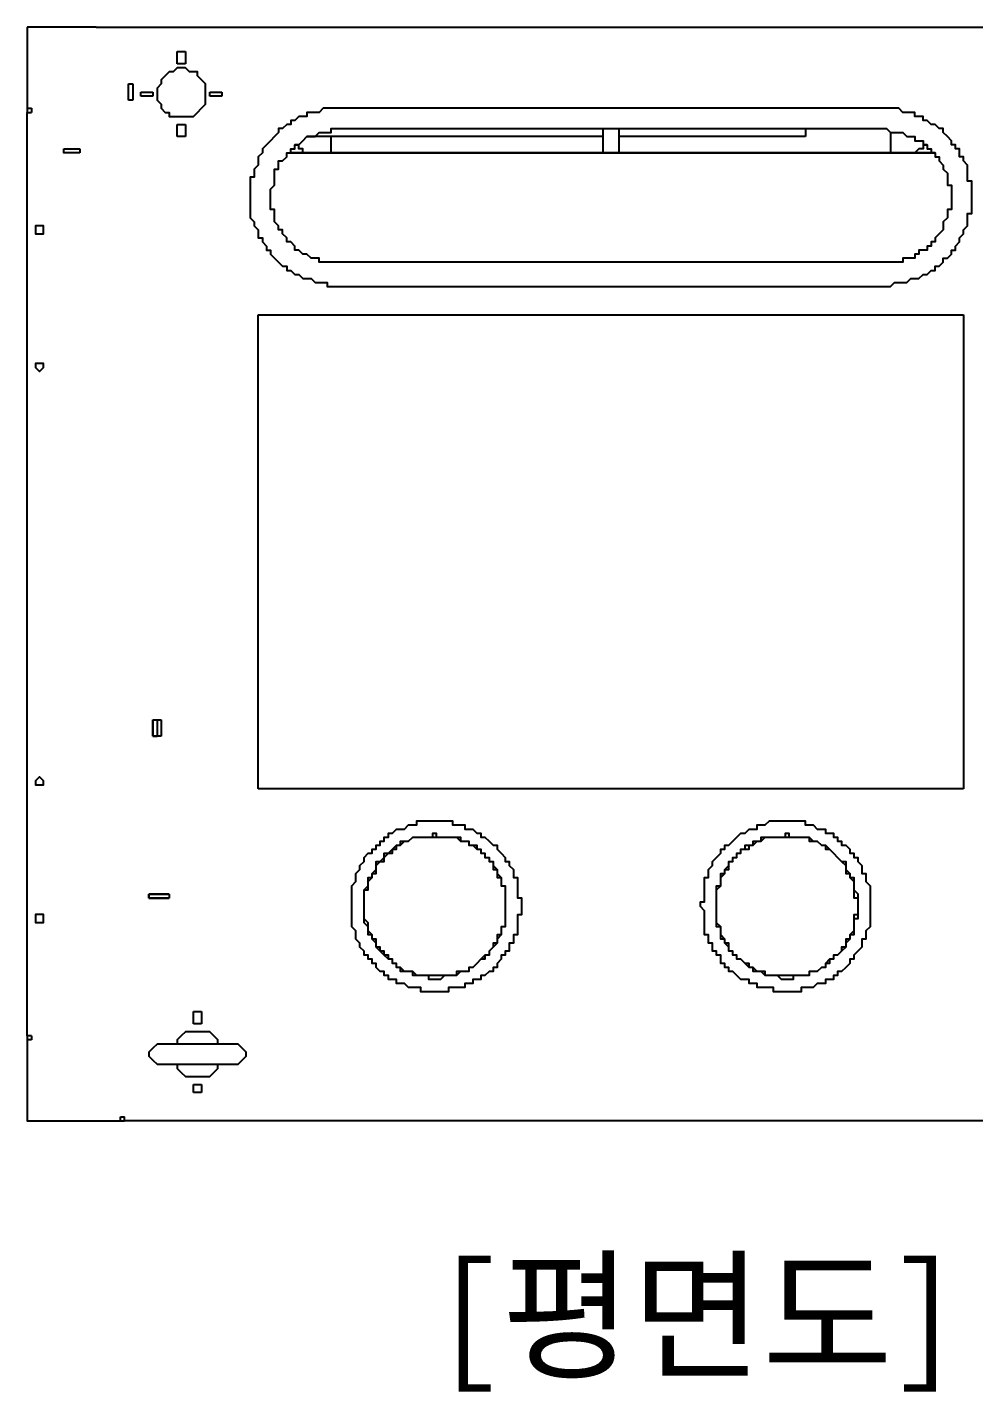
# Model space of a CAD drawing. Header units: millimetres. Extents: x 929 to 1725, y 58 to 532.
# Drawn here: x 1441.95 to 1469.28, y 210.17 to 249.6 of the extents above; entities that cross this region are included whole.
import ezdxf
from ezdxf.enums import TextEntityAlignment as Align

# ---------------------------------------------------------------- set-up
doc = ezdxf.new("R2010")
doc.units = ezdxf.units.MM
doc.header["$MEASUREMENT"] = 0
doc.layers.add('TI-TEXT', color=3, linetype='CONTINUOUS')
doc.layers.add('TT-WIRE-EQPM', color=6, linetype='CONTINUOUS')
doc.styles.add('굴림체', font='GulimChe.ttf')

msp = doc.modelspace()

# ---------------------------------------------------------------- linework, layer by layer
at = {"layer": 'TT-WIRE-EQPM', "linetype": 'Continuous'}
for points in [[(1441.95205, 249.59712), (1441.95205, 247.25629)], [(1442.06909, 249.59712), (1441.95205, 249.59712), (1441.95205, 249.59712)], [(1443.82471, 249.59712), (1442.06909, 249.59712)], [(1443.94175, 249.59712), (1443.82471, 249.59712)], [(1443.94175, 249.59712), (1443.82471, 249.59712), (1443.82471, 249.59712)], [(1443.94175, 249.59712), (1473.78736, 249.59712), (1473.78736, 249.59712)], [(1446.28258, 248.89487), (1446.51667, 248.89487)], [(1446.28258, 248.54374), (1446.28258, 248.89487)], [(1446.51667, 248.89487), (1446.51667, 248.54374)], [(1447.10188, 247.72445), (1447.10188, 247.84149), (1447.10188, 247.84149), (1447.10188, 247.95854), (1447.10188, 247.95854), (1446.98483, 248.07558), (1446.98483, 248.07558), (1446.86779, 248.19262), (1446.86779, 248.19262), (1446.86779, 248.30966), (1446.75075, 248.30966), (1446.63371, 248.30966), (1446.63371, 248.30966), (1446.51667, 248.4267), (1446.28258, 248.4267), (1446.16554, 248.30966), (1446.16554, 248.30966), (1446.0485, 248.30966), (1446.0485, 248.30966), (1445.93146, 248.19262), (1445.93146, 248.19262), (1445.81442, 248.07558), (1445.81442, 248.07558), (1445.81442, 247.95854), (1445.81442, 247.95854), (1445.69738, 247.84149), (1445.69738, 247.49037), (1445.81442, 247.37333), (1445.81442, 247.37333), (1445.81442, 247.25629), (1445.81442, 247.25629), (1445.93146, 247.13924), (1445.93146, 247.13924), (1446.0485, 247.13924), (1446.0485, 247.0222), (1446.16554, 247.0222), (1446.16554, 247.0222), (1446.28258, 247.0222), (1446.28258, 247.0222), (1446.51667, 247.0222), (1446.51667, 247.0222), (1446.63371, 247.0222), (1446.63371, 247.0222), (1446.75075, 247.0222), (1446.86779, 247.13924), (1446.86779, 247.13924), (1446.86779, 247.13924), (1446.98483, 247.25629), (1446.98483, 247.25629), (1447.10188, 247.37333), (1447.10188, 247.37333), (1447.10188, 247.49037), (1447.10188, 247.49037), (1447.10188, 247.72445)], [(1446.51667, 248.54374), (1446.28258, 248.54374)], [(1444.87809, 247.95854), (1444.99513, 247.95854)], [(1444.87809, 247.49037), (1444.87809, 247.95854)], [(1444.87809, 247.95854), (1444.99513, 247.95854)], [(1444.87809, 247.49037), (1444.87809, 247.95854)], [(1444.99513, 247.95854), (1444.99513, 247.49037)], [(1444.99513, 247.95854), (1444.99513, 247.49037)], [(1445.22921, 247.72445), (1445.58034, 247.72445)], [(1445.22921, 247.60741), (1445.22921, 247.72445)], [(1445.58034, 247.60741), (1445.22921, 247.60741)], [(1445.58034, 247.72445), (1445.58034, 247.60741)], [(1447.21892, 247.60741), (1447.21892, 247.72445)], [(1447.21892, 247.72445), (1447.57004, 247.72445)], [(1447.57004, 247.60741), (1447.21892, 247.60741)], [(1447.57004, 247.72445), (1447.57004, 247.60741)], [(1441.95205, 247.25629), (1442.06909, 247.25629)], [(1441.95205, 247.25629), (1441.95205, 247.13924), (1442.06909, 247.13924)], [(1442.06909, 247.25629), (1442.06909, 247.13924)], [(1444.99513, 247.49037), (1444.87809, 247.49037)], [(1444.99513, 247.49037), (1444.87809, 247.49037)], [(1450.96425, 247.25629), (1450.61312, 247.25629), (1450.61312, 247.25629), (1450.49608, 247.25629), (1450.37904, 247.13924), (1450.262, 247.13924), (1450.14496, 247.13924), (1450.02792, 247.13924), (1450.02792, 247.0222), (1449.91087, 247.0222), (1449.91087, 247.0222), (1449.79383, 247.0222), (1449.79383, 247.0222), (1449.67679, 246.90516), (1449.67679, 246.90516), (1449.55975, 246.90516), (1449.55975, 246.78812), (1449.55975, 246.78812), (1449.44271, 246.78812), (1449.44271, 246.78812), (1449.32567, 246.67108), (1449.20863, 246.67108), (1449.20863, 246.55404), (1449.09158, 246.43699), (1449.09158, 246.43699), (1448.97454, 246.31995), (1448.97454, 246.31995), (1448.8575, 246.20291), (1448.8575, 246.20291), (1448.74046, 246.08587), (1448.74046, 245.96883), (1448.62342, 245.85179), (1448.62342, 245.85179), (1448.62342, 245.73474), (1448.62342, 245.6177), (1448.50638, 245.50066), (1448.50638, 245.50066), (1448.50638, 245.38362), (1448.50638, 245.26658), (1448.38933, 245.26658), (1448.38933, 245.14954), (1448.38933, 245.0325), (1448.38933, 244.91545), (1448.38933, 244.79841), (1448.38933, 244.68137)], [(1466.64783, 247.25629), (1450.96425, 247.25629)], [(1469.22274, 244.68137), (1469.22274, 244.91545), (1469.22274, 244.91545), (1469.22274, 245.14954), (1469.1057, 245.14954), (1469.1057, 245.26658), (1469.1057, 245.38362), (1469.1057, 245.50066), (1469.1057, 245.50066), (1469.1057, 245.6177), (1468.98866, 245.73474), (1468.98866, 245.73474), (1468.98866, 245.85179), (1468.87162, 245.85179), (1468.87162, 245.96883), (1468.87162, 245.96883), (1468.87162, 245.96883), (1468.87162, 246.08587), (1468.75457, 246.08587), (1468.75457, 246.20291), (1468.75457, 246.20291), (1468.63753, 246.20291), (1468.63753, 246.31995), (1468.63753, 246.31995), (1468.52049, 246.43699), (1468.52049, 246.43699), (1468.52049, 246.43699), (1468.40345, 246.55404), (1468.40345, 246.67108), (1468.28641, 246.67108), (1468.16937, 246.78812), (1468.16937, 246.78812), (1468.05232, 246.78812), (1467.93528, 246.90516), (1467.81824, 246.90516), (1467.81824, 247.0222), (1467.7012, 247.0222), (1467.58416, 247.0222), (1467.58416, 247.13924), (1467.46712, 247.13924), (1467.35007, 247.13924), (1467.35007, 247.13924), (1467.23303, 247.13924), (1467.11599, 247.25629), (1466.99895, 247.25629), (1466.99895, 247.25629), (1466.64783, 247.25629)], [(1441.95205, 220.45376), (1441.95205, 247.13924), (1442.06909, 247.13924)], [(1446.28258, 246.78812), (1446.51667, 246.78812)], [(1446.28258, 246.43699), (1446.28258, 246.78812)], [(1446.51667, 246.43699), (1446.28258, 246.43699)], [(1446.51667, 246.78812), (1446.51667, 246.43699)], [(1448.97454, 244.68137), (1448.97454, 244.91545), (1449.09158, 245.0325), (1449.09158, 245.14954), (1449.09158, 245.14954), (1449.09158, 245.26658), (1449.09158, 245.38362), (1449.09158, 245.38362), (1449.09158, 245.50066), (1449.20863, 245.50066), (1449.20863, 245.6177), (1449.20863, 245.73474), (1449.32567, 245.73474), (1449.32567, 245.73474), (1449.44271, 245.85179), (1449.44271, 245.85179), (1449.44271, 245.96883), (1449.55975, 245.96883), (1449.55975, 246.08587), (1449.67679, 246.08587), (1449.67679, 246.20291), (1449.67679, 246.20291), (1449.79383, 246.20291), (1449.79383, 246.20291), (1449.91087, 246.31995), (1449.91087, 246.31995), (1450.02792, 246.43699), (1450.02792, 246.43699), (1450.14496, 246.43699), (1450.14496, 246.43699), (1450.262, 246.43699), (1450.37904, 246.55404), (1450.37904, 246.55404), (1450.49608, 246.55404), (1450.49608, 246.55404), (1450.73017, 246.55404), (1450.73017, 246.67108), (1450.96425, 246.67108)], [(1458.57195, 246.43699), (1450.02792, 246.43699)], [(1450.73017, 245.96883), (1450.73017, 246.43699)], [(1450.96425, 246.67108), (1466.64783, 246.67108)], [(1458.57195, 246.67108), (1458.57195, 245.96883)], [(1459.04012, 245.96883), (1459.04012, 246.67108)], [(1464.42403, 246.43699), (1459.04012, 246.43699)], [(1464.42403, 246.67108), (1464.42403, 246.55404)], [(1464.42403, 246.55404), (1464.42403, 246.43699)], [(1466.64783, 246.67108), (1466.76487, 246.67108), (1466.88191, 246.55404), (1466.99895, 246.55404), (1467.11599, 246.55404), (1467.23303, 246.55404), (1467.23303, 246.55404), (1467.35007, 246.43699), (1467.35007, 246.43699), (1467.46712, 246.43699), (1467.58416, 246.43699), (1467.58416, 246.43699), (1467.58416, 246.31995), (1467.7012, 246.31995), (1467.81824, 246.31995), (1467.81824, 246.20291), (1467.81824, 246.20291), (1467.93528, 246.20291), (1467.93528, 246.08587), (1468.05232, 246.08587), (1468.05232, 245.96883), (1468.16937, 245.96883), (1468.16937, 245.96883), (1468.16937, 245.96883), (1468.16937, 245.85179), (1468.16937, 245.85179), (1468.28641, 245.85179), (1468.28641, 245.73474), (1468.28641, 245.73474), (1468.40345, 245.6177), (1468.40345, 245.50066), (1468.40345, 245.50066), (1468.52049, 245.38362), (1468.52049, 245.38362), (1468.52049, 245.26658), (1468.52049, 245.14954), (1468.52049, 245.14954), (1468.52049, 245.0325), (1468.63753, 245.0325), (1468.63753, 244.68137)], [(1466.88191, 246.55404), (1466.88191, 245.96883)], [(1443.00542, 246.08587), (1443.47359, 246.08587)], [(1443.00542, 245.96883), (1443.00542, 246.08587)], [(1443.00542, 246.08587), (1443.47359, 246.08587)], [(1443.47359, 245.96883), (1443.00542, 245.96883), (1443.00542, 246.08587)], [(1443.47359, 246.08587), (1443.47359, 245.96883)], [(1443.47359, 246.08587), (1443.47359, 245.96883)], [(1450.02792, 245.96883), (1449.91087, 245.96883), (1449.91087, 246.08587), (1449.79383, 246.08587), (1449.79383, 246.20291), (1449.67679, 246.20291)], [(1467.93528, 246.20291), (1467.81824, 246.20291), (1467.81824, 246.08587), (1467.7012, 246.08587), (1467.58416, 245.96883), (1467.58416, 245.96883)], [(1443.47359, 245.96883), (1443.00542, 245.96883)], [(1449.44271, 245.96883), (1468.16937, 245.96883)], [(1468.16937, 245.96883), (1449.55975, 245.96883)], [(1454.94366, 245.96883), (1454.82662, 245.96883)], [(1454.94366, 245.96883), (1455.06071, 245.96883)], [(1455.17775, 245.96883), (1455.06071, 245.96883)], [(1462.55137, 245.96883), (1462.43433, 245.96883)], [(1462.55137, 245.96883), (1462.66841, 245.96883)], [(1462.78545, 245.96883), (1462.66841, 245.96883)], [(1448.38933, 244.68137), (1448.38933, 244.56433), (1448.38933, 244.56433), (1448.38933, 244.2132), (1448.38933, 244.2132), (1448.38933, 244.09616), (1448.50638, 243.97912), (1448.50638, 243.97912), (1448.50638, 243.86208), (1448.62342, 243.74504), (1448.62342, 243.628), (1448.62342, 243.628), (1448.62342, 243.628), (1448.62342, 243.51095), (1448.74046, 243.51095), (1448.74046, 243.39391), (1448.74046, 243.39391), (1448.74046, 243.39391), (1448.8575, 243.27687), (1448.8575, 243.15983), (1448.8575, 243.15983), (1448.97454, 243.15983), (1448.97454, 243.04279), (1449.09158, 242.92575), (1449.09158, 242.92575), (1449.20863, 242.8087), (1449.20863, 242.8087), (1449.32567, 242.69166), (1449.44271, 242.69166), (1449.44271, 242.57462), (1449.55975, 242.57462), (1449.67679, 242.45758), (1449.67679, 242.45758), (1449.79383, 242.45758), (1449.91087, 242.34054), (1450.02792, 242.34054), (1450.02792, 242.34054), (1450.14496, 242.34054), (1450.262, 242.2235), (1450.262, 242.2235), (1450.49608, 242.2235), (1450.49608, 242.2235), (1450.61312, 242.2235), (1450.61312, 242.10645), (1450.96425, 242.10645)], [(1450.96425, 242.8087), (1450.84721, 242.8087), (1450.84721, 242.8087), (1450.49608, 242.8087), (1450.49608, 242.8087), (1450.37904, 242.8087), (1450.37904, 242.92575), (1450.262, 242.92575), (1450.14496, 242.92575), (1450.14496, 242.92575), (1450.14496, 242.92575), (1450.02792, 243.04279), (1449.91087, 243.04279), (1449.91087, 243.04279), (1449.79383, 243.15983), (1449.79383, 243.15983), (1449.67679, 243.15983), (1449.67679, 243.27687), (1449.67679, 243.27687), (1449.55975, 243.39391), (1449.55975, 243.39391), (1449.44271, 243.39391), (1449.44271, 243.51095), (1449.44271, 243.51095), (1449.32567, 243.628), (1449.32567, 243.628), (1449.32567, 243.74504), (1449.20863, 243.74504), (1449.20863, 243.86208), (1449.09158, 243.97912), (1449.09158, 243.97912), (1449.09158, 244.09616), (1449.09158, 244.09616), (1449.09158, 244.2132), (1449.09158, 244.2132), (1449.09158, 244.33025), (1448.97454, 244.33025), (1448.97454, 244.68137)], [(1466.64783, 242.10645), (1466.88191, 242.10645), (1466.99895, 242.2235), (1467.11599, 242.2235), (1467.11599, 242.2235), (1467.23303, 242.2235), (1467.35007, 242.2235), (1467.46712, 242.34054), (1467.58416, 242.34054), (1467.58416, 242.34054), (1467.7012, 242.34054), (1467.7012, 242.34054), (1467.81824, 242.45758), (1467.81824, 242.45758), (1467.93528, 242.45758), (1467.93528, 242.45758), (1468.05232, 242.57462), (1468.05232, 242.57462), (1468.16937, 242.57462), (1468.16937, 242.57462), (1468.16937, 242.69166), (1468.28641, 242.69166), (1468.28641, 242.69166), (1468.40345, 242.8087), (1468.40345, 242.8087), (1468.40345, 242.92575), (1468.52049, 242.92575), (1468.52049, 242.92575), (1468.63753, 243.04279), (1468.63753, 243.15983), (1468.75457, 243.15983), (1468.75457, 243.27687), (1468.87162, 243.39391), (1468.87162, 243.39391), (1468.87162, 243.51095), (1468.98866, 243.628), (1468.98866, 243.628), (1468.98866, 243.74504), (1469.1057, 243.86208), (1469.1057, 243.97912), (1469.1057, 243.97912), (1469.1057, 244.09616), (1469.1057, 244.2132), (1469.22274, 244.2132), (1469.22274, 244.44729), (1469.22274, 244.56433), (1469.22274, 244.68137)], [(1468.63753, 244.68137), (1468.63753, 244.33025), (1468.52049, 244.33025), (1468.52049, 244.2132), (1468.52049, 244.2132), (1468.52049, 244.09616), (1468.52049, 244.09616), (1468.40345, 243.97912), (1468.40345, 243.97912), (1468.40345, 243.86208), (1468.40345, 243.74504), (1468.40345, 243.74504), (1468.28641, 243.628), (1468.28641, 243.628), (1468.16937, 243.51095), (1468.16937, 243.51095), (1468.16937, 243.39391), (1468.05232, 243.39391), (1468.05232, 243.39391), (1468.05232, 243.27687), (1467.93528, 243.27687), (1467.93528, 243.27687), (1467.93528, 243.15983), (1467.81824, 243.15983), (1467.81824, 243.15983), (1467.81824, 243.15983), (1467.7012, 243.15983), (1467.7012, 243.04279), (1467.58416, 243.04279), (1467.58416, 242.92575), (1467.46712, 242.92575), (1467.35007, 242.92575), (1467.35007, 242.92575), (1467.23303, 242.92575), (1467.23303, 242.8087), (1467.11599, 242.8087), (1467.11599, 242.8087), (1466.76487, 242.8087), (1466.76487, 242.8087), (1466.64783, 242.8087)], [(1442.42021, 243.74504), (1442.42021, 243.86208), (1442.30317, 243.86208), (1442.30317, 243.86208), (1442.18613, 243.86208), (1442.18613, 243.74504), (1442.18613, 243.628), (1442.30317, 243.628), (1442.30317, 243.628), (1442.42021, 243.628), (1442.42021, 243.74504)], [(1466.64783, 242.8087), (1450.96425, 242.8087)], [(1450.96425, 242.10645), (1466.64783, 242.10645)], [(1448.62342, 227.5933), (1448.62342, 241.28716)], [(1448.62342, 241.28716), (1468.98866, 241.28716)], [(1468.98866, 241.28716), (1468.98866, 227.5933)], [(1442.42021, 239.76562), (1442.42021, 239.88266), (1442.30317, 239.88266), (1442.30317, 239.88266), (1442.18613, 239.88266), (1442.18613, 239.76562), (1442.18613, 239.76562), (1442.30317, 239.64858), (1442.30317, 239.64858), (1442.42021, 239.76562), (1442.42021, 239.76562)], [(1445.58034, 229.583), (1445.81442, 229.583)], [(1445.58034, 229.11484), (1445.58034, 229.583)], [(1445.58034, 229.583), (1445.69738, 229.583)], [(1445.58034, 229.583), (1445.58034, 229.11484)], [(1445.69738, 229.583), (1445.69738, 229.11484)], [(1445.81442, 229.583), (1445.81442, 229.11484)], [(1445.81442, 229.11484), (1445.58034, 229.11484)], [(1445.58034, 229.11484), (1445.69738, 229.11484)], [(1442.42021, 227.82738), (1442.42021, 227.82738), (1442.30317, 227.94442), (1442.30317, 227.94442), (1442.18613, 227.82738), (1442.18613, 227.82738), (1442.18613, 227.71034), (1442.30317, 227.71034), (1442.30317, 227.71034), (1442.42021, 227.71034), (1442.42021, 227.82738)], [(1468.98866, 227.5933), (1448.62342, 227.5933)], [(1456.23112, 224.19909), (1456.23112, 224.43317), (1456.11408, 224.43317), (1456.11408, 224.66725), (1456.11408, 224.66725), (1456.11408, 224.7843), (1456.11408, 224.90134), (1456.11408, 224.90134), (1456.11408, 225.01838), (1455.99704, 225.01838), (1455.99704, 225.13542), (1455.99704, 225.13542), (1455.99704, 225.25246), (1455.88, 225.3695), (1455.88, 225.3695), (1455.88, 225.48655), (1455.76296, 225.48655), (1455.76296, 225.60359), (1455.76296, 225.60359), (1455.64591, 225.72063), (1455.64591, 225.72063), (1455.64591, 225.72063), (1455.52887, 225.83767), (1455.52887, 225.83767), (1455.52887, 225.95471), (1455.41183, 225.95471), (1455.41183, 225.95471), (1455.29479, 226.07175), (1455.29479, 226.07175), (1455.17775, 226.1888), (1455.17775, 226.1888), (1455.06071, 226.1888), (1455.06071, 226.30584), (1455.06071, 226.30584), (1454.94366, 226.30584), (1454.82662, 226.42288), (1454.82662, 226.42288), (1454.82662, 226.42288), (1454.70958, 226.42288), (1454.59254, 226.42288), (1454.59254, 226.53992), (1454.4755, 226.53992), (1454.4755, 226.53992), (1454.35846, 226.53992), (1454.24141, 226.53992), (1454.24141, 226.65696), (1454.12437, 226.65696), (1454.00733, 226.65696), (1453.42212, 226.65696), (1453.30508, 226.65696), (1453.18804, 226.65696), (1453.18804, 226.53992), (1453.071, 226.53992), (1453.071, 226.53992), (1452.95396, 226.53992), (1452.95396, 226.53992), (1452.83691, 226.42288), (1452.71987, 226.42288), (1452.71987, 226.42288), (1452.60283, 226.42288), (1452.60283, 226.42288), (1452.48579, 226.30584), (1452.48579, 226.30584), (1452.36875, 226.30584), (1452.36875, 226.1888), (1452.25171, 226.1888), (1452.25171, 226.1888), (1452.25171, 226.07175), (1452.13467, 226.07175), (1452.13467, 225.95471), (1452.01762, 225.95471), (1452.01762, 225.95471), (1452.01762, 225.83767), (1451.90058, 225.83767), (1451.90058, 225.72063), (1451.78354, 225.72063), (1451.78354, 225.72063), (1451.6665, 225.60359), (1451.6665, 225.60359), (1451.6665, 225.48655), (1451.6665, 225.48655), (1451.54946, 225.3695), (1451.54946, 225.3695), (1451.54946, 225.25246), (1451.43242, 225.13542), (1451.43242, 225.13542), (1451.43242, 225.01838), (1451.43242, 225.01838), (1451.43242, 224.90134), (1451.43242, 224.90134), (1451.31537, 224.7843), (1451.31537, 224.66725), (1451.31537, 224.66725), (1451.31537, 224.43317), (1451.31537, 224.43317), (1451.31537, 223.96501), (1451.31537, 223.96501), (1451.31537, 223.84796), (1451.31537, 223.73092), (1451.31537, 223.61388), (1451.43242, 223.49684), (1451.43242, 223.49684), (1451.43242, 223.3798), (1451.43242, 223.3798), (1451.43242, 223.26276), (1451.43242, 223.26276), (1451.54946, 223.14571), (1451.54946, 223.14571), (1451.54946, 223.02867), (1451.6665, 222.91163), (1451.6665, 222.91163), (1451.6665, 222.91163), (1451.6665, 222.79459), (1451.78354, 222.79459), (1451.78354, 222.67755), (1451.90058, 222.67755), (1451.90058, 222.56051), (1452.01762, 222.56051), (1452.01762, 222.44346), (1452.01762, 222.44346), (1452.13467, 222.32642), (1452.13467, 222.32642), (1452.25171, 222.32642), (1452.25171, 222.20938), (1452.25171, 222.20938), (1452.36875, 222.20938), (1452.36875, 222.09234), (1452.48579, 222.09234), (1452.48579, 222.09234), (1452.60283, 222.09234), (1452.60283, 221.9753), (1452.71987, 221.9753), (1452.71987, 221.9753), (1452.83691, 221.9753), (1452.95396, 221.85826), (1452.95396, 221.85826), (1453.071, 221.85826), (1453.071, 221.85826), (1453.18804, 221.85826), (1453.18804, 221.85826), (1453.30508, 221.85826), (1453.30508, 221.74121), (1454.12437, 221.74121), (1454.12437, 221.85826), (1454.24141, 221.85826), (1454.24141, 221.85826), (1454.35846, 221.85826), (1454.4755, 221.85826), (1454.4755, 221.85826), (1454.59254, 221.85826), (1454.59254, 221.9753), (1454.70958, 221.9753), (1454.82662, 221.9753), (1454.82662, 221.9753), (1454.82662, 222.09234), (1454.94366, 222.09234), (1455.06071, 222.09234), (1455.06071, 222.09234), (1455.06071, 222.20938), (1455.17775, 222.20938), (1455.17775, 222.20938), (1455.29479, 222.32642), (1455.29479, 222.32642), (1455.41183, 222.32642), (1455.41183, 222.44346), (1455.52887, 222.44346), (1455.52887, 222.56051), (1455.52887, 222.56051), (1455.64591, 222.67755), (1455.64591, 222.67755), (1455.64591, 222.79459), (1455.76296, 222.79459), (1455.76296, 222.91163), (1455.76296, 222.91163), (1455.88, 222.91163), (1455.88, 223.02867), (1455.88, 223.14571), (1455.99704, 223.14571), (1455.99704, 223.26276), (1455.99704, 223.26276), (1455.99704, 223.3798), (1456.11408, 223.3798), (1456.11408, 223.49684), (1456.11408, 223.49684), (1456.11408, 223.61388), (1456.11408, 223.73092), (1456.11408, 223.84796), (1456.11408, 223.96501), (1456.23112, 223.96501), (1456.23112, 224.19909)], [(1455.76296, 224.19909), (1455.76296, 224.43317), (1455.76296, 224.55021), (1455.76296, 224.66725), (1455.76296, 224.7843), (1455.64591, 224.7843), (1455.64591, 224.90134), (1455.64591, 224.90134), (1455.64591, 225.01838), (1455.64591, 225.01838), (1455.52887, 225.13542), (1455.52887, 225.13542), (1455.52887, 225.25246), (1455.52887, 225.25246), (1455.41183, 225.3695), (1455.41183, 225.48655), (1455.29479, 225.48655), (1455.29479, 225.48655), (1455.29479, 225.60359), (1455.17775, 225.60359), (1455.17775, 225.72063), (1455.17775, 225.72063), (1455.06071, 225.72063), (1455.06071, 225.83767), (1454.94366, 225.83767), (1454.94366, 225.95471), (1454.82662, 225.95471), (1454.82662, 225.95471), (1454.70958, 225.95471), (1454.70958, 226.07175), (1454.59254, 226.07175), (1454.59254, 226.07175), (1454.4755, 226.07175), (1454.4755, 226.1888), (1454.35846, 226.1888), (1454.24141, 226.1888), (1454.24141, 226.1888), (1454.12437, 226.1888), (1454.12437, 226.1888), (1453.77325, 226.1888), (1453.77325, 226.30584), (1453.65621, 226.30584), (1453.65621, 226.1888), (1453.30508, 226.1888), (1453.30508, 226.1888), (1453.30508, 226.1888), (1453.18804, 226.1888), (1453.071, 226.1888), (1453.071, 226.1888), (1452.95396, 226.07175), (1452.95396, 226.07175), (1452.83691, 226.07175), (1452.71987, 226.07175), (1452.71987, 225.95471), (1452.71987, 225.95471), (1452.60283, 225.95471), (1452.60283, 225.95471), (1452.48579, 225.83767), (1452.48579, 225.83767), (1452.36875, 225.72063), (1452.36875, 225.72063), (1452.25171, 225.72063), (1452.25171, 225.60359), (1452.25171, 225.60359), (1452.13467, 225.48655), (1452.13467, 225.48655), (1452.01762, 225.48655), (1452.01762, 225.3695), (1452.01762, 225.25246), (1452.01762, 225.25246), (1451.90058, 225.13542), (1451.90058, 225.13542), (1451.90058, 225.01838), (1451.78354, 225.01838), (1451.78354, 224.90134), (1451.78354, 224.90134), (1451.78354, 224.7843), (1451.78354, 224.7843), (1451.6665, 224.66725), (1451.6665, 224.55021), (1451.6665, 224.43317), (1451.6665, 223.96501), (1451.6665, 223.84796), (1451.6665, 223.73092), (1451.78354, 223.61388), (1451.78354, 223.61388), (1451.78354, 223.49684), (1451.78354, 223.49684), (1451.78354, 223.3798), (1451.90058, 223.3798), (1451.90058, 223.26276), (1451.90058, 223.26276), (1452.01762, 223.14571), (1452.01762, 223.14571), (1452.01762, 223.02867), (1452.01762, 223.02867), (1452.13467, 222.91163), (1452.13467, 222.91163), (1452.25171, 222.79459), (1452.25171, 222.79459), (1452.25171, 222.79459), (1452.36875, 222.67755), (1452.36875, 222.67755), (1452.48579, 222.67755), (1452.48579, 222.56051), (1452.60283, 222.56051), (1452.60283, 222.44346), (1452.71987, 222.44346), (1452.71987, 222.44346), (1452.71987, 222.32642), (1452.83691, 222.32642), (1452.95396, 222.32642), (1452.95396, 222.32642), (1453.071, 222.32642), (1453.071, 222.20938), (1453.18804, 222.20938), (1453.30508, 222.20938), (1453.30508, 222.20938), (1453.30508, 222.20938), (1453.53916, 222.20938), (1453.53916, 222.09234), (1453.89029, 222.09234), (1454.00733, 222.20938), (1454.12437, 222.20938), (1454.12437, 222.20938), (1454.24141, 222.20938), (1454.24141, 222.20938), (1454.35846, 222.20938), (1454.4755, 222.32642), (1454.4755, 222.32642), (1454.59254, 222.32642), (1454.59254, 222.32642), (1454.70958, 222.32642), (1454.70958, 222.44346), (1454.82662, 222.44346), (1454.82662, 222.44346), (1454.94366, 222.56051), (1454.94366, 222.56051), (1455.06071, 222.67755), (1455.06071, 222.67755), (1455.17775, 222.67755), (1455.17775, 222.79459), (1455.17775, 222.79459), (1455.29479, 222.79459), (1455.29479, 222.91163), (1455.29479, 222.91163), (1455.41183, 223.02867), (1455.41183, 223.02867), (1455.52887, 223.14571), (1455.52887, 223.14571), (1455.52887, 223.26276), (1455.52887, 223.26276), (1455.64591, 223.3798), (1455.64591, 223.3798), (1455.64591, 223.49684), (1455.64591, 223.49684), (1455.64591, 223.61388), (1455.76296, 223.61388), (1455.76296, 223.73092), (1455.76296, 223.84796), (1455.76296, 223.96501), (1455.76296, 224.19909)], [(1466.2967, 224.19909), (1466.2967, 224.43317), (1466.2967, 224.55021), (1466.2967, 224.66725), (1466.2967, 224.7843), (1466.2967, 224.7843), (1466.17966, 224.90134), (1466.17966, 224.90134), (1466.17966, 225.01838), (1466.17966, 225.01838), (1466.17966, 225.13542), (1466.06262, 225.13542), (1466.06262, 225.25246), (1466.06262, 225.3695), (1466.06262, 225.3695), (1465.94558, 225.48655), (1465.94558, 225.48655), (1465.94558, 225.60359), (1465.82853, 225.60359), (1465.82853, 225.72063), (1465.82853, 225.72063), (1465.71149, 225.72063), (1465.71149, 225.83767), (1465.71149, 225.83767), (1465.59445, 225.95471), (1465.59445, 225.95471), (1465.47741, 225.95471), (1465.47741, 226.07175), (1465.36037, 226.07175), (1465.36037, 226.1888), (1465.24333, 226.1888), (1465.24333, 226.1888), (1465.24333, 226.30584), (1465.12628, 226.30584), (1465.00924, 226.30584), (1465.00924, 226.42288), (1465.00924, 226.42288), (1464.8922, 226.42288), (1464.77516, 226.42288), (1464.77516, 226.42288), (1464.65812, 226.53992), (1464.65812, 226.53992), (1464.54108, 226.53992), (1464.54108, 226.53992), (1464.42403, 226.53992), (1464.42403, 226.65696), (1464.30699, 226.65696), (1464.18995, 226.65696), (1463.60474, 226.65696), (1463.4877, 226.65696), (1463.37066, 226.65696), (1463.25362, 226.53992), (1463.25362, 226.53992), (1463.13658, 226.53992), (1463.13658, 226.53992), (1463.01954, 226.53992), (1463.01954, 226.42288), (1462.90249, 226.42288), (1462.90249, 226.42288), (1462.78545, 226.42288), (1462.78545, 226.42288), (1462.66841, 226.30584), (1462.55137, 226.30584), (1462.55137, 226.30584), (1462.43433, 226.1888), (1462.43433, 226.1888), (1462.43433, 226.1888), (1462.31729, 226.07175), (1462.31729, 226.07175), (1462.20024, 225.95471), (1462.20024, 225.95471), (1462.0832, 225.95471), (1462.0832, 225.83767), (1461.96616, 225.83767), (1461.96616, 225.72063), (1461.96616, 225.72063), (1461.96616, 225.72063), (1461.84912, 225.60359), (1461.84912, 225.60359), (1461.73208, 225.48655), (1461.73208, 225.48655), (1461.73208, 225.3695), (1461.73208, 225.3695), (1461.61504, 225.25246), (1461.61504, 225.13542), (1461.61504, 225.13542), (1461.61504, 225.01838), (1461.49799, 225.01838), (1461.49799, 224.90134), (1461.49799, 224.90134), (1461.49799, 224.7843), (1461.49799, 224.7843), (1461.49799, 224.66725), (1461.49799, 224.66725), (1461.49799, 224.31613), (1461.38095, 224.31613), (1461.38095, 224.19909), (1461.49799, 224.08205), (1461.49799, 223.84796), (1461.49799, 223.73092), (1461.49799, 223.61388), (1461.49799, 223.61388), (1461.49799, 223.49684), (1461.49799, 223.49684), (1461.49799, 223.3798), (1461.61504, 223.3798), (1461.61504, 223.26276), (1461.61504, 223.26276), (1461.61504, 223.14571), (1461.73208, 223.14571), (1461.73208, 223.02867), (1461.73208, 222.91163), (1461.73208, 222.91163), (1461.84912, 222.91163), (1461.84912, 222.79459), (1461.96616, 222.79459), (1461.96616, 222.67755), (1461.96616, 222.67755), (1461.96616, 222.56051), (1462.0832, 222.56051), (1462.0832, 222.44346), (1462.20024, 222.44346), (1462.20024, 222.32642), (1462.31729, 222.32642), (1462.31729, 222.32642), (1462.43433, 222.20938), (1462.43433, 222.20938), (1462.43433, 222.20938), (1462.55137, 222.09234), (1462.55137, 222.09234), (1462.66841, 222.09234), (1462.78545, 222.09234), (1462.78545, 221.9753), (1462.90249, 221.9753), (1462.90249, 221.9753), (1463.01954, 221.9753), (1463.01954, 221.85826), (1463.13658, 221.85826), (1463.13658, 221.85826), (1463.25362, 221.85826), (1463.25362, 221.85826), (1463.37066, 221.85826), (1463.4877, 221.85826), (1463.4877, 221.74121), (1464.30699, 221.74121), (1464.30699, 221.85826), (1464.42403, 221.85826), (1464.42403, 221.85826), (1464.54108, 221.85826), (1464.54108, 221.85826), (1464.65812, 221.85826), (1464.65812, 221.85826), (1464.77516, 221.9753), (1464.77516, 221.9753), (1464.8922, 221.9753), (1465.00924, 221.9753), (1465.00924, 222.09234), (1465.00924, 222.09234), (1465.12628, 222.09234), (1465.24333, 222.09234), (1465.24333, 222.20938), (1465.24333, 222.20938), (1465.36037, 222.20938), (1465.36037, 222.32642), (1465.47741, 222.32642), (1465.47741, 222.32642), (1465.59445, 222.44346), (1465.59445, 222.44346), (1465.71149, 222.56051), (1465.71149, 222.56051), (1465.71149, 222.67755), (1465.82853, 222.67755), (1465.82853, 222.79459), (1465.82853, 222.79459), (1465.94558, 222.91163), (1465.94558, 222.91163), (1465.94558, 222.91163), (1466.06262, 223.02867), (1466.06262, 223.14571), (1466.06262, 223.14571), (1466.06262, 223.26276), (1466.17966, 223.26276), (1466.17966, 223.3798), (1466.17966, 223.3798), (1466.17966, 223.49684), (1466.17966, 223.49684), (1466.2967, 223.61388), (1466.2967, 223.61388), (1466.2967, 223.73092), (1466.2967, 223.84796), (1466.2967, 223.96501), (1466.2967, 224.19909)], [(1465.94558, 224.19909), (1465.94558, 224.55021), (1465.82853, 224.66725), (1465.82853, 224.66725), (1465.82853, 224.7843), (1465.82853, 224.7843), (1465.82853, 224.90134), (1465.82853, 224.90134), (1465.82853, 225.01838), (1465.71149, 225.01838), (1465.71149, 225.13542), (1465.71149, 225.13542), (1465.59445, 225.25246), (1465.59445, 225.25246), (1465.59445, 225.3695), (1465.59445, 225.48655), (1465.47741, 225.48655), (1465.47741, 225.48655), (1465.36037, 225.60359), (1465.36037, 225.60359), (1465.24333, 225.72063), (1465.24333, 225.72063), (1465.24333, 225.72063), (1465.12628, 225.83767), (1465.12628, 225.83767), (1465.00924, 225.95471), (1465.00924, 225.95471), (1464.8922, 225.95471), (1464.8922, 225.95471), (1464.77516, 226.07175), (1464.77516, 226.07175), (1464.65812, 226.07175), (1464.65812, 226.07175), (1464.54108, 226.1888), (1464.54108, 226.1888), (1464.42403, 226.1888), (1464.42403, 226.1888), (1464.30699, 226.1888), (1464.30699, 226.1888), (1463.95587, 226.1888), (1463.95587, 226.30584), (1463.83883, 226.30584), (1463.83883, 226.1888), (1463.4877, 226.1888), (1463.4877, 226.1888), (1463.37066, 226.1888), (1463.25362, 226.1888), (1463.25362, 226.1888), (1463.13658, 226.1888), (1463.13658, 226.07175), (1463.01954, 226.07175), (1463.01954, 226.07175), (1462.90249, 226.07175), (1462.90249, 225.95471), (1462.78545, 225.95471), (1462.78545, 225.95471), (1462.66841, 225.95471), (1462.66841, 225.83767), (1462.55137, 225.83767), (1462.55137, 225.72063), (1462.43433, 225.72063), (1462.43433, 225.72063), (1462.43433, 225.60359), (1462.31729, 225.60359), (1462.31729, 225.48655), (1462.20024, 225.48655), (1462.20024, 225.48655), (1462.20024, 225.3695), (1462.0832, 225.25246), (1462.0832, 225.25246), (1462.0832, 225.13542), (1461.96616, 225.13542), (1461.96616, 225.01838), (1461.96616, 225.01838), (1461.96616, 224.90134), (1461.96616, 224.90134), (1461.96616, 224.7843), (1461.84912, 224.7843), (1461.84912, 224.66725), (1461.84912, 224.66725), (1461.84912, 224.43317), (1461.84912, 224.43317), (1461.84912, 223.96501), (1461.84912, 223.96501), (1461.84912, 223.84796), (1461.84912, 223.73092), (1461.84912, 223.61388), (1461.96616, 223.61388), (1461.96616, 223.49684), (1461.96616, 223.49684), (1461.96616, 223.3798), (1461.96616, 223.3798), (1461.96616, 223.26276), (1462.0832, 223.26276), (1462.0832, 223.14571), (1462.0832, 223.14571), (1462.20024, 223.02867), (1462.20024, 223.02867), (1462.20024, 222.91163), (1462.31729, 222.91163), (1462.31729, 222.79459), (1462.43433, 222.79459), (1462.43433, 222.79459), (1462.43433, 222.67755), (1462.55137, 222.67755), (1462.55137, 222.67755), (1462.66841, 222.56051), (1462.66841, 222.56051), (1462.78545, 222.44346), (1462.78545, 222.44346), (1462.90249, 222.44346), (1462.90249, 222.32642), (1463.01954, 222.32642), (1463.01954, 222.32642), (1463.13658, 222.32642), (1463.13658, 222.32642), (1463.25362, 222.20938), (1463.25362, 222.20938), (1463.37066, 222.20938), (1463.4877, 222.20938), (1463.4877, 222.20938), (1463.60474, 222.20938), (1463.72178, 222.09234), (1464.07291, 222.09234), (1464.07291, 222.20938), (1464.30699, 222.20938), (1464.30699, 222.20938), (1464.42403, 222.20938), (1464.42403, 222.20938), (1464.54108, 222.20938), (1464.54108, 222.32642), (1464.65812, 222.32642), (1464.65812, 222.32642), (1464.77516, 222.32642), (1464.77516, 222.32642), (1464.8922, 222.44346), (1464.8922, 222.44346), (1465.00924, 222.44346), (1465.00924, 222.56051), (1465.12628, 222.56051), (1465.12628, 222.67755), (1465.24333, 222.67755), (1465.24333, 222.67755), (1465.24333, 222.79459), (1465.36037, 222.79459), (1465.36037, 222.79459), (1465.47741, 222.91163), (1465.47741, 222.91163), (1465.59445, 223.02867), (1465.59445, 223.02867), (1465.59445, 223.14571), (1465.59445, 223.14571), (1465.71149, 223.26276), (1465.71149, 223.26276), (1465.71149, 223.3798), (1465.82853, 223.3798), (1465.82853, 223.49684), (1465.82853, 223.49684), (1465.82853, 223.61388), (1465.82853, 223.61388), (1465.82853, 223.73092), (1465.82853, 223.84796), (1465.94558, 223.84796), (1465.94558, 224.19909)], [(1455.76296, 224.19909), (1455.76296, 224.31613), (1455.76296, 224.43317), (1455.76296, 224.55021), (1455.76296, 224.66725), (1455.76296, 224.7843), (1455.64591, 224.7843), (1455.64591, 224.90134), (1455.64591, 224.90134), (1455.64591, 225.01838), (1455.52887, 225.01838), (1455.52887, 225.13542), (1455.52887, 225.13542), (1455.52887, 225.25246), (1455.41183, 225.25246), (1455.41183, 225.3695), (1455.41183, 225.48655), (1455.29479, 225.48655), (1455.29479, 225.48655), (1455.29479, 225.60359), (1455.17775, 225.60359), (1455.17775, 225.72063), (1455.06071, 225.72063), (1455.06071, 225.72063), (1455.06071, 225.83767), (1454.94366, 225.83767), (1454.94366, 225.83767), (1454.82662, 225.95471), (1454.82662, 225.95471), (1454.70958, 225.95471), (1454.70958, 226.07175), (1454.59254, 226.07175), (1454.4755, 226.07175), (1454.4755, 226.07175), (1454.35846, 226.1888), (1454.35846, 226.1888), (1454.24141, 226.1888), (1454.24141, 226.1888), (1454.12437, 226.1888), (1454.00733, 226.1888), (1453.89029, 226.1888), (1453.53916, 226.1888), (1453.42212, 226.1888), (1453.30508, 226.1888), (1453.30508, 226.1888), (1453.18804, 226.1888), (1453.18804, 226.1888), (1453.071, 226.1888), (1452.95396, 226.07175), (1452.95396, 226.07175), (1452.83691, 226.07175), (1452.83691, 226.07175), (1452.71987, 225.95471), (1452.71987, 225.95471), (1452.60283, 225.95471), (1452.60283, 225.83767), (1452.48579, 225.83767), (1452.48579, 225.83767), (1452.48579, 225.72063), (1452.36875, 225.72063), (1452.36875, 225.72063), (1452.25171, 225.60359), (1452.25171, 225.60359), (1452.25171, 225.48655), (1452.13467, 225.48655), (1452.13467, 225.48655), (1452.01762, 225.3695), (1452.01762, 225.25246), (1452.01762, 225.25246), (1452.01762, 225.13542), (1451.90058, 225.13542), (1451.90058, 225.01838), (1451.90058, 225.01838), (1451.78354, 224.90134), (1451.78354, 224.90134), (1451.78354, 224.7843), (1451.78354, 224.7843), (1451.78354, 224.66725), (1451.6665, 224.66725), (1451.6665, 224.43317), (1451.6665, 224.31613), (1451.6665, 224.08205), (1451.6665, 223.96501), (1451.6665, 223.84796), (1451.78354, 223.73092), (1451.78354, 223.61388), (1451.78354, 223.61388), (1451.78354, 223.49684), (1451.78354, 223.49684), (1451.90058, 223.3798), (1451.90058, 223.3798), (1451.90058, 223.26276), (1452.01762, 223.26276), (1452.01762, 223.14571), (1452.01762, 223.14571), (1452.01762, 223.02867), (1452.13467, 223.02867), (1452.13467, 222.91163), (1452.25171, 222.91163), (1452.25171, 222.79459), (1452.25171, 222.79459), (1452.36875, 222.79459), (1452.36875, 222.67755), (1452.48579, 222.67755), (1452.48579, 222.67755), (1452.48579, 222.56051), (1452.60283, 222.56051), (1452.60283, 222.44346), (1452.71987, 222.44346), (1452.71987, 222.44346), (1452.83691, 222.32642), (1452.83691, 222.32642), (1452.95396, 222.32642), (1452.95396, 222.32642), (1453.071, 222.32642), (1453.18804, 222.20938), (1453.18804, 222.20938), (1453.30508, 222.20938), (1453.30508, 222.20938), (1453.42212, 222.20938), (1454.00733, 222.20938), (1454.12437, 222.20938), (1454.24141, 222.20938), (1454.24141, 222.20938), (1454.35846, 222.20938), (1454.35846, 222.32642), (1454.4755, 222.32642), (1454.4755, 222.32642), (1454.59254, 222.32642), (1454.70958, 222.32642), (1454.70958, 222.44346), (1454.82662, 222.44346), (1454.82662, 222.44346), (1454.94366, 222.56051), (1454.94366, 222.56051), (1455.06071, 222.67755), (1455.06071, 222.67755), (1455.06071, 222.67755), (1455.17775, 222.79459), (1455.17775, 222.79459), (1455.29479, 222.79459), (1455.29479, 222.91163), (1455.29479, 222.91163), (1455.41183, 223.02867), (1455.41183, 223.02867), (1455.41183, 223.14571), (1455.52887, 223.14571), (1455.52887, 223.26276), (1455.52887, 223.26276), (1455.52887, 223.3798), (1455.64591, 223.3798), (1455.64591, 223.49684), (1455.64591, 223.49684), (1455.64591, 223.61388), (1455.76296, 223.61388), (1455.76296, 223.84796), (1455.76296, 223.84796), (1455.76296, 223.96501), (1455.76296, 224.08205), (1455.76296, 224.19909)], [(1465.94558, 224.19909), (1465.94558, 224.43317), (1465.82853, 224.43317), (1465.82853, 224.66725), (1465.82853, 224.66725), (1465.82853, 224.7843), (1465.82853, 224.7843), (1465.82853, 224.90134), (1465.82853, 224.90134), (1465.71149, 225.01838), (1465.71149, 225.01838), (1465.71149, 225.13542), (1465.59445, 225.13542), (1465.59445, 225.25246), (1465.59445, 225.25246), (1465.59445, 225.3695), (1465.47741, 225.48655), (1465.47741, 225.48655), (1465.47741, 225.48655), (1465.36037, 225.60359), (1465.36037, 225.60359), (1465.24333, 225.72063), (1465.24333, 225.72063), (1465.24333, 225.72063), (1465.12628, 225.83767), (1465.00924, 225.83767), (1465.00924, 225.83767), (1465.00924, 225.95471), (1464.8922, 225.95471), (1464.8922, 225.95471), (1464.77516, 226.07175), (1464.77516, 226.07175), (1464.65812, 226.07175), (1464.54108, 226.07175), (1464.54108, 226.1888), (1464.54108, 226.1888), (1464.42403, 226.1888), (1464.30699, 226.1888), (1464.30699, 226.1888), (1464.18995, 226.1888), (1464.07291, 226.1888), (1463.72178, 226.1888), (1463.60474, 226.1888), (1463.4877, 226.1888), (1463.37066, 226.1888), (1463.37066, 226.1888), (1463.25362, 226.1888), (1463.25362, 226.1888), (1463.13658, 226.07175), (1463.01954, 226.07175), (1463.01954, 226.07175), (1463.01954, 226.07175), (1462.90249, 225.95471), (1462.78545, 225.95471), (1462.78545, 225.95471), (1462.78545, 225.83767), (1462.66841, 225.83767), (1462.55137, 225.83767), (1462.55137, 225.72063), (1462.43433, 225.72063), (1462.43433, 225.72063), (1462.43433, 225.60359), (1462.31729, 225.60359), (1462.31729, 225.48655), (1462.20024, 225.48655), (1462.20024, 225.48655), (1462.20024, 225.3695), (1462.20024, 225.25246), (1462.0832, 225.25246), (1462.0832, 225.13542), (1462.0832, 225.13542), (1461.96616, 225.01838), (1461.96616, 225.01838), (1461.96616, 224.90134), (1461.96616, 224.90134), (1461.96616, 224.7843), (1461.96616, 224.7843), (1461.84912, 224.66725), (1461.84912, 224.66725), (1461.84912, 224.55021), (1461.84912, 223.84796), (1461.84912, 223.84796), (1461.84912, 223.73092), (1461.96616, 223.61388), (1461.96616, 223.61388), (1461.96616, 223.49684), (1461.96616, 223.49684), (1461.96616, 223.3798), (1461.96616, 223.3798), (1462.0832, 223.26276), (1462.0832, 223.26276), (1462.0832, 223.14571), (1462.20024, 223.14571), (1462.20024, 223.02867), (1462.20024, 223.02867), (1462.20024, 222.91163), (1462.31729, 222.91163), (1462.31729, 222.79459), (1462.43433, 222.79459), (1462.43433, 222.79459), (1462.43433, 222.67755), (1462.55137, 222.67755), (1462.55137, 222.67755), (1462.66841, 222.56051), (1462.78545, 222.56051), (1462.78545, 222.44346), (1462.78545, 222.44346), (1462.90249, 222.44346), (1463.01954, 222.32642), (1463.01954, 222.32642), (1463.01954, 222.32642), (1463.13658, 222.32642), (1463.25362, 222.32642), (1463.25362, 222.20938), (1463.37066, 222.20938), (1463.37066, 222.20938), (1463.4877, 222.20938), (1463.4877, 222.20938), (1464.18995, 222.20938), (1464.30699, 222.20938), (1464.30699, 222.20938), (1464.42403, 222.20938), (1464.54108, 222.20938), (1464.54108, 222.32642), (1464.54108, 222.32642), (1464.65812, 222.32642), (1464.77516, 222.32642), (1464.77516, 222.32642), (1464.8922, 222.44346), (1464.8922, 222.44346), (1465.00924, 222.44346), (1465.00924, 222.56051), (1465.00924, 222.56051), (1465.12628, 222.67755), (1465.24333, 222.67755), (1465.24333, 222.67755), (1465.24333, 222.79459), (1465.36037, 222.79459), (1465.36037, 222.79459), (1465.47741, 222.91163), (1465.47741, 222.91163), (1465.47741, 223.02867), (1465.59445, 223.02867), (1465.59445, 223.14571), (1465.59445, 223.14571), (1465.59445, 223.26276), (1465.71149, 223.26276), (1465.71149, 223.3798), (1465.71149, 223.3798), (1465.82853, 223.49684), (1465.82853, 223.49684), (1465.82853, 223.61388), (1465.82853, 223.61388), (1465.82853, 223.73092), (1465.82853, 223.84796), (1465.82853, 223.96501), (1465.94558, 223.96501), (1465.94558, 224.19909)], [(1445.46329, 224.55021), (1446.0485, 224.55021)], [(1445.46329, 224.43317), (1445.46329, 224.55021)], [(1445.46329, 224.55021), (1445.46329, 224.43317)], [(1446.0485, 224.55021), (1445.46329, 224.55021)], [(1446.0485, 224.43317), (1445.46329, 224.43317)], [(1445.46329, 224.43317), (1446.0485, 224.43317)], [(1446.0485, 224.55021), (1446.0485, 224.43317)], [(1446.0485, 224.55021), (1446.0485, 224.43317)], [(1442.42021, 223.84796), (1442.42021, 223.96501), (1442.30317, 223.96501), (1442.30317, 223.96501), (1442.18613, 223.96501), (1442.18613, 223.84796), (1442.18613, 223.73092), (1442.30317, 223.73092), (1442.30317, 223.73092), (1442.42021, 223.73092), (1442.42021, 223.84796)], [(1446.75075, 221.15601), (1446.98483, 221.15601)], [(1446.75075, 220.80488), (1446.75075, 221.15601)], [(1446.98483, 220.80488), (1446.75075, 220.80488)], [(1446.98483, 221.15601), (1446.98483, 220.80488)], [(1442.06909, 220.45376), (1441.95205, 220.45376)], [(1442.06909, 220.45376), (1441.95205, 220.45376), (1441.95205, 220.33672)], [(1442.06909, 220.45376), (1442.06909, 220.33672)], [(1447.57004, 220.21967), (1447.453, 220.21967), (1447.453, 220.33672), (1447.453, 220.33672), (1447.33596, 220.45376), (1447.33596, 220.45376), (1447.21892, 220.5708), (1447.21892, 220.5708), (1447.10188, 220.5708), (1447.10188, 220.5708), (1446.63371, 220.5708), (1446.63371, 220.5708), (1446.51667, 220.5708), (1446.51667, 220.5708), (1446.39963, 220.45376), (1446.39963, 220.45376), (1446.28258, 220.33672), (1446.28258, 220.33672), (1446.28258, 220.21967), (1446.16554, 220.21967)], [(1441.95205, 220.33672), (1441.95205, 218.11292)], [(1442.06909, 220.33672), (1441.95205, 220.33672)], [(1445.81442, 220.21967), (1445.69738, 220.21967), (1445.58034, 220.10263), (1445.58034, 220.10263), (1445.46329, 219.98559), (1445.46329, 219.86855), (1445.46329, 219.86855), (1445.58034, 219.75151), (1445.58034, 219.75151), (1445.69738, 219.63447), (1445.81442, 219.63447)], [(1448.03821, 220.21967), (1445.81442, 220.21967)], [(1448.27229, 219.86855), (1448.27229, 219.98559), (1448.15525, 220.10263), (1448.15525, 220.10263), (1448.03821, 220.21967), (1448.03821, 220.21967)], [(1445.81442, 219.63447), (1448.03821, 219.63447)], [(1446.16554, 219.63447), (1446.28258, 219.63447), (1446.28258, 219.51742), (1446.28258, 219.51742), (1446.39963, 219.40038), (1446.39963, 219.40038), (1446.51667, 219.28334), (1446.51667, 219.28334), (1446.63371, 219.28334), (1446.63371, 219.28334), (1447.10188, 219.28334), (1447.10188, 219.28334), (1447.21892, 219.28334), (1447.21892, 219.28334), (1447.33596, 219.40038), (1447.33596, 219.40038), (1447.453, 219.51742), (1447.453, 219.51742), (1447.453, 219.63447), (1447.57004, 219.63447)], [(1448.03821, 219.63447), (1448.03821, 219.63447), (1448.15525, 219.75151), (1448.15525, 219.75151), (1448.27229, 219.86855), (1448.27229, 219.86855)], [(1446.75075, 219.04926), (1446.98483, 219.04926)], [(1446.75075, 218.81517), (1446.75075, 219.04926)], [(1446.98483, 218.81517), (1446.75075, 218.81517)], [(1446.98483, 219.04926), (1446.98483, 218.81517)], [(1441.95205, 218.11292), (1441.95205, 217.99588), (1442.06909, 217.99588)], [(1444.644, 218.11292), (1444.76104, 218.11292)], [(1444.644, 217.99588), (1444.644, 218.11292)], [(1444.644, 217.99588), (1444.76104, 217.99588), (1444.76104, 218.11292)], [(1444.76104, 217.99588), (1444.76104, 218.11292)], [(1442.06909, 217.99588), (1444.644, 217.99588)], [(1472.73399, 217.99588), (1444.76104, 217.99588)]]:
    msp.add_lwpolyline(points, dxfattribs=at)

# ---------------------------------------------------------------- texts
at = {"layer": 'TI-TEXT', "style": '굴림체'}
msp.add_text('[평면도]', height=3, dxfattribs=at).set_placement((1461.29673, 212.3718), align=Align.MIDDLE_CENTER)

doc.saveas('drawing.dxf')
